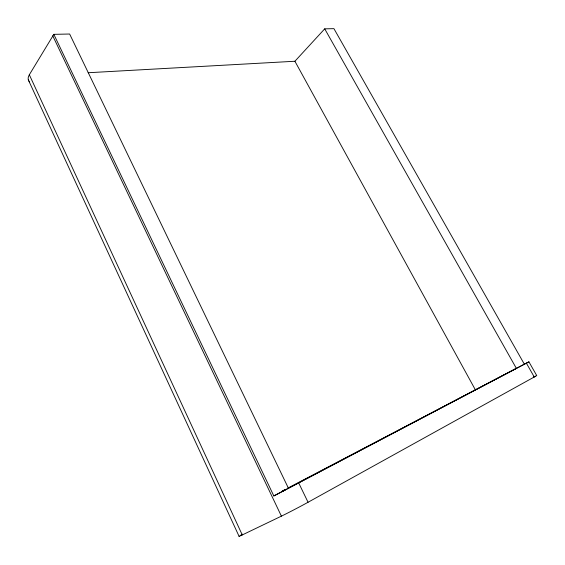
<?xml version="1.0" encoding="UTF-8"?>
<svg xmlns="http://www.w3.org/2000/svg" width="565" height="565" viewBox="0 0 565 565"><rect width="100%" height="100%" fill="white"/><g stroke="black" fill="none" stroke-linecap="round" stroke-linejoin="round"><path stroke-width="0.85" d="M29.528 81.826A17.593 8.758 -21.4 0 1 29.331 74.771L53.83 34.338L69.636 34.02L288.454 488.259M88.161 72.737L294.909 61.246L324.713 28.843L333.936 28.66L524.341 364.178L528.918 361.847L536.75 375.612L308.059 502.257A21.082 0.572 -27.7 0 1 281.398 516.149L242.272 534.942A20.107 0.509 -27.8 0 1 239.292 536.079M528.918 361.847L273.834 495.95L53.83 34.338M282.302 491.013L285.431 489.368M287.776 488.139L516.375 368.373L324.713 28.843M273.834 495.95L524.341 364.178M282.218 491.465L285.339 489.862M533.459 377.046L535.436 376.106M526.403 363.189L534.285 377.06M294.909 61.246L475.25 389.617M298.716 482.99L308.059 502.257M52.722 35.757L281.398 516.149M29.331 74.771L242.272 534.942M28.321 79.849L239.08 536.34M240.697 535.196A20.107 0.509 -27.8 0 1 242.463 534.172"/></g></svg>
